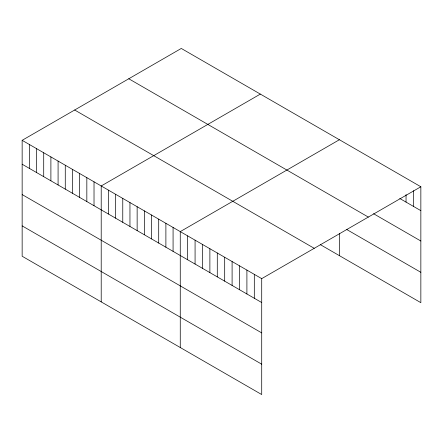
<?xml version="1.0" encoding="UTF-8"?>
<svg xmlns="http://www.w3.org/2000/svg" width="443" height="443" viewBox="0 0 443 443"><rect width="100%" height="100%" fill="white"/><g stroke="black" fill="none" stroke-linecap="round" stroke-linejoin="round"><path stroke-width="0.66" d="M22.15 140.326L261.713 278.636L261.713 394.552L22.15 256.237L22.15 140.326L181.287 48.448L420.85 186.763L420.85 302.674L320.234 244.586M260.34 94.093L101.209 185.966L101.209 301.882M339.399 139.733L180.262 231.611L180.262 347.522M261.713 278.636L420.85 186.763M399.774 198.486L420.85 210.652M373.571 213.725L420.85 241.02M128.769 78.765L368.338 217.081M346.803 229.557L420.85 272.307M74.662 110.008L314.231 248.318M22.15 164.22L261.713 302.53M22.15 194.582L261.713 332.898M22.15 225.875L261.713 364.185M413.446 190.678L413.446 206.377M406.043 194.593L406.043 202.102M339.399 233.566L339.399 255.65M254.31 274.361L254.31 298.255M246.906 270.086L246.906 293.98M239.502 265.811L239.502 289.705M232.099 261.536L232.099 285.43M224.69 257.261L224.69 281.155M217.286 252.986L217.286 276.881M209.882 248.711L209.882 272.606M202.479 244.436L202.479 268.331M195.075 240.161L195.075 264.056M187.666 235.886L187.666 259.781M173.075 227.458L173.075 251.353M165.887 223.311L165.887 247.205M158.705 219.163L158.705 243.057M151.517 215.01L151.517 238.904M144.329 210.862L144.329 234.757M137.142 206.715L137.142 230.609M129.954 202.567L129.954 226.456M122.766 198.414L122.766 222.308M115.579 194.267L115.579 218.161M108.391 190.119L108.391 214.008M94.021 181.818L94.021 205.713M86.834 177.671L86.834 201.559M79.646 173.518L79.646 197.412M72.458 169.37L72.458 193.264M65.271 165.222L65.271 189.117M58.083 161.069L58.083 184.964M50.895 156.922L50.895 180.816M43.713 152.774L43.713 176.668M36.525 148.621L36.525 172.515M29.338 144.473L29.338 168.368"/></g></svg>
